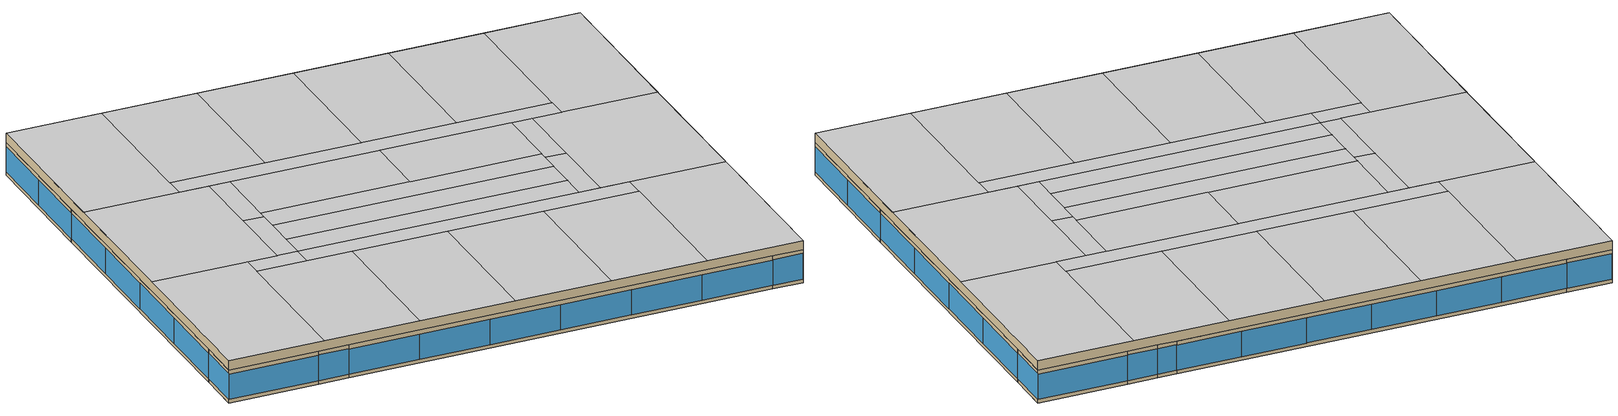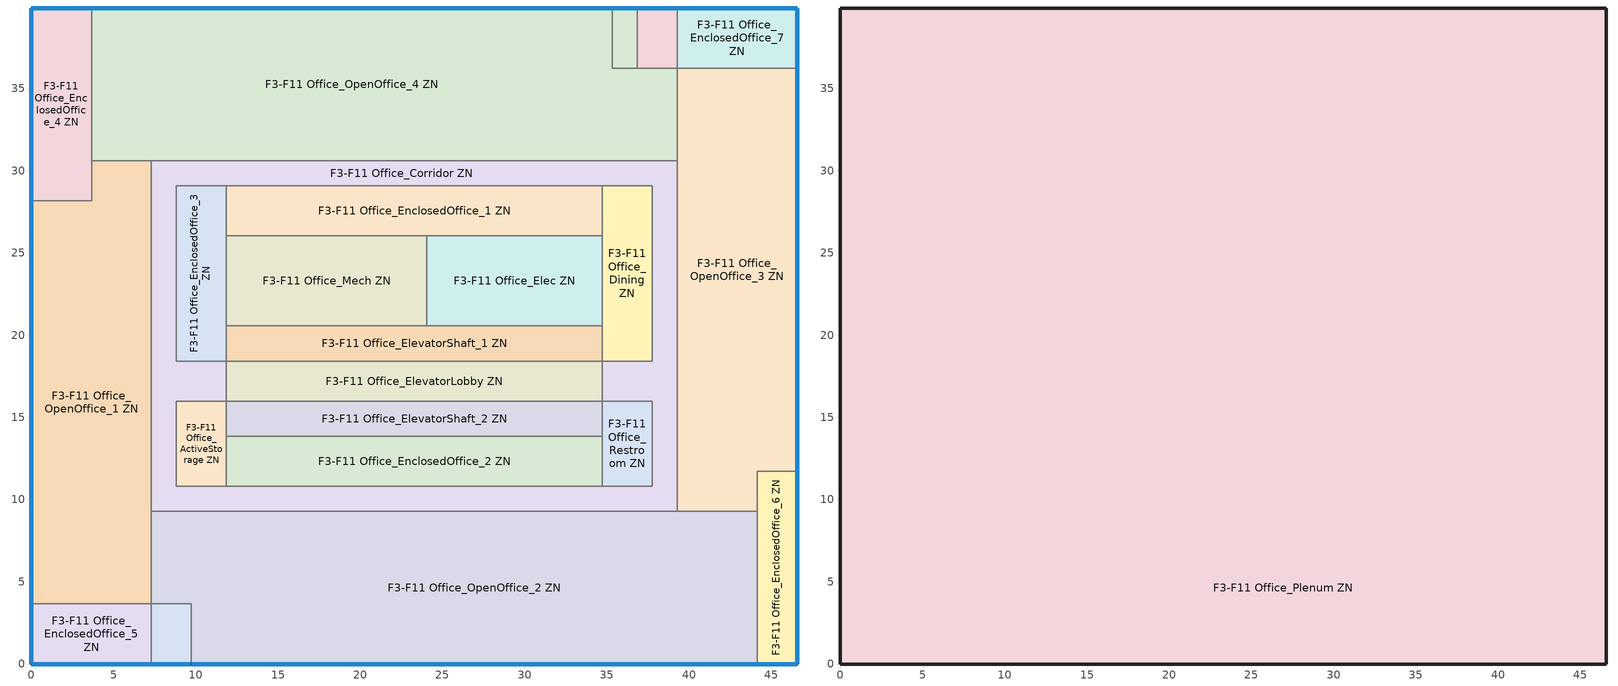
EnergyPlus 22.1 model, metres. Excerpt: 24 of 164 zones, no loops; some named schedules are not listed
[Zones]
F3-F11 Office_ActiveStorage ZN
 floor adiabatic (Adiabatic floor construction): 11.86,15.99 11.86,10.81 8.81,10.81 8.81,15.99 z23.77
 wall to F3-F11 Office_EnclosedOffice_2 ZN (Typical Interior Wall): 11.86,10.81 11.86,13.85 z23.77:26.52
 wall to F3-F11 Office_ElevatorShaft_2 ZN (Typical Interior Wall): 11.86,13.85 11.86,15.99 z23.77:26.52
 wall to F3-F11 Office_Corridor ZN (Typical Interior Wall): 11.86,15.99 8.81,15.99 8.81,10.81 11.86,10.81 z23.77:26.52
F3-F11 Office_Classroom ZN
 floor adiabatic (Adiabatic floor construction): 36.85,39.9 36.85,36.24 35.33,36.24 35.33,39.9 z23.77
 wall outside (Typical Insulated Steel Framed Exterior Wall R-20.41): 36.85,39.9 35.33,39.9 z23.77:26.52
 wall to F3-F11 Office_ConfRoom_2 ZN (Typical Interior Wall): 36.85,36.24 36.85,39.9 z23.77:26.52
 wall to F3-F11 Office_OpenOffice_4 ZN (Typical Interior Wall): 35.33,39.9 35.33,36.24 36.85,36.24 z23.77:26.52
 window (U 0.34 SHGC 0.38 Simple Glazing): 36.84,39.9 35.34,39.9 z24.07:26.22
F3-F11 Office_ConfRoom_1 ZN
 floor adiabatic (Adiabatic floor construction): 9.72,3.66 9.72,0 7.28,0 7.28,3.66 z23.77
 wall outside (Typical Insulated Steel Framed Exterior Wall R-20.41): 7.28,0 9.72,0 z23.77:26.52
 wall to F3-F11 Office_OpenOffice_2 ZN (Typical Interior Wall): 9.72,0 9.72,3.66 7.28,3.66 z23.77:26.52
 wall to F3-F11 Office_EnclosedOffice_5 ZN (Typical Interior Wall): 7.28,3.66 7.28,0 z23.77:26.52
 window (U 0.34 SHGC 0.38 Simple Glazing): 7.3,0 9.71,0 z24.07:26.2
F3-F11 Office_ConfRoom_2 ZN
 floor adiabatic (Adiabatic floor construction): 39.29,39.9 39.29,36.24 36.85,36.24 36.85,39.9 z23.77
 wall outside (Typical Insulated Steel Framed Exterior Wall R-20.41): 39.29,39.9 36.85,39.9 z23.77:26.52
 wall to F3-F11 Office_EnclosedOffice_7 ZN (Typical Interior Wall): 39.29,36.24 39.29,39.9 z23.77:26.52
 wall to F3-F11 Office_OpenOffice_4 ZN (Typical Interior Wall): 36.85,36.24 39.29,36.24 z23.77:26.52
 window (U 0.34 SHGC 0.38 Simple Glazing): 39.27,39.9 36.87,39.9 z24.07:26.2
F3-F11 Office_Corridor ZN
 floor adiabatic (Adiabatic floor construction): 39.29,19.95 39.29,10.81 37.76,10.81 37.76,19.95 z23.77; 37.76,18.43 37.76,15.99 34.72,15.99 34.72,18.43 z23.77; 11.86,18.43 11.86,15.99 8.81,15.99 8.81,18.43 z23.77; 8.81,19.95 8.81,9.28 7.28,9.28 7.28,19.95 z23.77; 8.81,29.09 8.81,19.95 7.28,19.95 7.28,29.09 z23.77; 39.29,30.62 39.29,19.95 37.76,19.95 37.76,30.62 z23.77; 37.76,30.62 37.76,29.09 7.28,29.09 7.28,30.62 z23.77; 39.29,10.81 39.29,9.28 8.81,9.28 8.81,10.81 z23.77
 wall to F3-F11 Office_Restroom ZN (Typical Interior Wall): 34.72,15.99 37.76,15.99 37.76,10.81 34.72,10.81 z23.77:26.52
 wall to F3-F11 Office_EnclosedOffice_2 ZN (Typical Interior Wall): 34.72,10.81 11.86,10.81 z23.77:26.52
 wall to F3-F11 Office_ElevatorLobby ZN (Typical Interior Wall): 11.86,15.99 11.86,18.43 / 34.72,18.43 34.72,15.99 z23.77:26.52
 wall to F3-F11 Office_EnclosedOffice_3 ZN (Typical Interior Wall): 11.86,18.43 8.81,18.43 8.81,29.09 11.86,29.09 z23.77:26.52
 wall to F3-F11 Office_EnclosedOffice_1 ZN (Typical Interior Wall): 11.86,29.09 34.72,29.09 z23.77:26.52
 wall to F3-F11 Office_Dining ZN (Typical Interior Wall): 34.72,29.09 37.76,29.09 37.76,18.43 34.72,18.43 z23.77:26.52
 wall to F3-F11 Office_OpenOffice_3 ZN (Typical Interior Wall): 39.29,9.28 39.29,30.62 z23.77:26.52
 wall to F3-F11 Office_OpenOffice_4 ZN (Typical Interior Wall): 39.29,30.62 7.28,30.62 z23.77:26.52
 wall to F3-F11 Office_OpenOffice_1 ZN (Typical Interior Wall): 7.28,30.62 7.28,9.28 z23.77:26.52
 wall to F3-F11 Office_OpenOffice_2 ZN (Typical Interior Wall): 7.28,9.28 39.29,9.28 z23.77:26.52
F3-F11 Office_Dining ZN
 floor adiabatic (Adiabatic floor construction): 37.76,29.09 37.76,18.43 34.72,18.43 34.72,29.09 z23.77
 wall to F3-F11 Office_EnclosedOffice_1 ZN (Typical Interior Wall): 34.72,29.09 34.72,26.05 z23.77:26.52
 wall to F3-F11 Office_Elec ZN (Typical Interior Wall): 34.72,26.05 34.72,20.56 z23.77:26.52
 wall to F3-F11 Office_ElevatorShaft_1 ZN (Typical Interior Wall): 34.72,20.56 34.72,18.43 z23.77:26.52
F3-F11 Office_Elec ZN
 floor adiabatic (Adiabatic floor construction): 34.72,26.05 34.72,20.56 24.05,20.56 24.05,26.05 z23.77
 wall to F3-F11 Office_EnclosedOffice_1 ZN (Typical Interior Wall): 34.72,26.05 24.05,26.05 z23.77:26.52
 wall to F3-F11 Office_Mech ZN (Typical Interior Wall): 24.05,26.05 24.05,20.56 z23.77:26.52
 wall to F3-F11 Office_ElevatorShaft_1 ZN (Typical Interior Wall): 24.05,20.56 34.72,20.56 z23.77:26.52
F3-F11 Office_ElevatorLobby ZN
 floor adiabatic (Adiabatic floor construction): 34.72,18.43 34.72,15.99 11.86,15.99 11.86,18.43 z23.77
 wall to F3-F11 Office_ElevatorShaft_1 ZN (Typical Interior Wall): 34.72,18.43 11.86,18.43 z23.77:26.52
 wall to F3-F11 Office_ElevatorShaft_2 ZN (Typical Interior Wall): 11.86,15.99 34.72,15.99 z23.77:26.52
F3-F11 Office_ElevatorShaft_1 ZN
 floor adiabatic (Adiabatic floor construction): 34.72,20.56 34.72,18.43 11.86,18.43 11.86,20.56 z23.77
 wall to F3-F11 Office_Mech ZN (Typical Interior Wall): 24.05,20.56 11.86,20.56 z23.77:26.52
 wall to F3-F11 Office_EnclosedOffice_3 ZN (Typical Interior Wall): 11.86,20.56 11.86,18.43 z23.77:26.52
F3-F11 Office_ElevatorShaft_2 ZN
 floor adiabatic (Adiabatic floor construction): 34.72,15.99 34.72,13.85 11.86,13.85 11.86,15.99 z23.77
 wall to F3-F11 Office_Restroom ZN (Typical Interior Wall): 34.72,13.85 34.72,15.99 z23.77:26.52
 wall to F3-F11 Office_EnclosedOffice_2 ZN (Typical Interior Wall): 11.86,13.85 34.72,13.85 z23.77:26.52
F3-F11 Office_EnclosedOffice_1 ZN
 floor adiabatic (Adiabatic floor construction): 34.72,29.09 34.72,26.05 11.86,26.05 11.86,29.09 z23.77
 wall to F3-F11 Office_EnclosedOffice_3 ZN (Typical Interior Wall): 11.86,29.09 11.86,26.05 z23.77:26.52
 wall to F3-F11 Office_Mech ZN (Typical Interior Wall): 11.86,26.05 24.05,26.05 z23.77:26.52
F3-F11 Office_EnclosedOffice_2 ZN
 floor adiabatic (Adiabatic floor construction): 34.72,13.85 34.72,10.81 11.86,10.81 11.86,13.85 z23.77
 wall to F3-F11 Office_Restroom ZN (Typical Interior Wall): 34.72,10.81 34.72,13.85 z23.77:26.52
F3-F11 Office_EnclosedOffice_3 ZN
 floor adiabatic (Adiabatic floor construction): 11.86,29.09 11.86,18.43 8.81,18.43 8.81,29.09 z23.77
 wall to F3-F11 Office_Mech ZN (Typical Interior Wall): 11.86,20.56 11.86,26.05 z23.77:26.52
F3-F11 Office_EnclosedOffice_4 ZN
 floor adiabatic (Adiabatic floor construction): 3.66,39.9 3.66,28.18 0,28.18 0,39.9 z23.77
 wall outside (Typical Insulated Steel Framed Exterior Wall R-20.41): 3.66,39.9 0,39.9 0,28.18 z23.77:26.52
 wall to F3-F11 Office_OpenOffice_4 ZN (Typical Interior Wall): 3.66,30.62 3.66,39.9 z23.77:26.52
 wall to F3-F11 Office_OpenOffice_1 ZN (Typical Interior Wall): 0,28.18 3.66,28.18 3.66,30.62 z23.77:26.52
 window (U 0.34 SHGC 0.38 Simple Glazing): 3.64,39.9 0.01,39.9 z24.07:26.19
 window (Office_EnclosedOffice_4_Wall_4_0_0_0_0_1_Win 1 Wind Cons U-0.34 SHGC 0.33): 0,34.04 0,28.2 z24.08:26.18
 window (Office_EnclosedOffice_4_Wall_4_0_0_1_0_0_Win 1 Wind Cons U-0.34 SHGC 0.33): 0,39.88 0,34.04 z24.08:26.18
F3-F11 Office_EnclosedOffice_5 ZN
 floor adiabatic (Adiabatic floor construction): 7.28,3.66 7.28,0 0,0 0,3.66 z23.77
 wall outside (Typical Insulated Steel Framed Exterior Wall R-20.41): 0,3.66 0,0 7.28,0 z23.77:26.52
 wall to F3-F11 Office_OpenOffice_1 ZN (Typical Interior Wall): 7.28,3.66 0,3.66 z23.77:26.52
 window (Office_EnclosedOffice_5_Wall_4_0_0_0_0_0_Win 1 Wind Cons U-0.34 SHGC 0.33): 0,3.64 0,0.01 z24.07:26.19
 window (U 0.34 SHGC 0.38 Simple Glazing): 0.01,0 7.27,0 z24.07:26.19
F3-F11 Office_EnclosedOffice_6 ZN
 floor adiabatic (Adiabatic floor construction): 46.57,11.72 46.57,0 44.13,0 44.13,11.72 z23.77
 wall outside (Typical Insulated Steel Framed Exterior Wall R-20.41): 44.13,0 46.57,0 46.57,11.72 z23.77:26.52
 wall to F3-F11 Office_OpenOffice_3 ZN (Typical Interior Wall): 46.57,11.72 44.13,11.72 44.13,9.28 z23.77:26.52
 wall to F3-F11 Office_OpenOffice_2 ZN (Typical Interior Wall): 44.13,9.28 44.13,0 z23.77:26.52
 window (Office_EnclosedOffice_6_Wall_2_0_0_0_0_1_Win 1 Wind Cons U-0.34 SHGC 0.33): 46.57,5.86 46.57,11.7 z24.08:26.18
 window (Office_EnclosedOffice_6_Wall_2_0_0_1_0_0_Win 1 Wind Cons U-0.34 SHGC 0.33): 46.57,0.02 46.57,5.86 z24.08:26.18
 window (U 0.34 SHGC 0.38 Simple Glazing): 44.15,0 46.56,0 z24.07:26.2
F3-F11 Office_EnclosedOffice_7 ZN
 floor adiabatic (Adiabatic floor construction): 46.57,39.9 46.57,36.24 39.29,36.24 39.29,39.9 z23.77
 wall outside (Typical Insulated Steel Framed Exterior Wall R-20.41): 46.57,36.24 46.57,39.9 39.29,39.9 z23.77:26.52
 wall to F3-F11 Office_OpenOffice_3 ZN (Typical Interior Wall): 39.29,36.24 46.57,36.24 z23.77:26.52
 window (Office_EnclosedOffice_7_Wall_2_0_0_0_0_0_Win 1 Wind Cons U-0.34 SHGC 0.33): 46.57,36.26 46.57,39.88 z24.07:26.19
 window (U 0.34 SHGC 0.38 Simple Glazing): 46.56,39.9 39.3,39.9 z24.07:26.19
F3-F11 Office_Mech ZN
 floor adiabatic (Adiabatic floor construction): 24.05,26.05 24.05,20.56 11.86,20.56 11.86,26.05 z23.77
F3-F11 Office_OpenOffice_1 ZN
 floor adiabatic (Adiabatic floor construction): 7.28,30.62 7.28,28.18 3.66,28.18 3.66,30.62 z23.77; 7.28,28.18 7.28,3.66 0,3.66 0,28.18 z23.77
 wall outside (Typical Insulated Steel Framed Exterior Wall R-20.41): 0,28.18 0,3.66 z23.77:26.52
 wall to F3-F11 Office_OpenOffice_4 ZN (Typical Interior Wall): 7.28,30.62 3.66,30.62 z23.77:26.52
 wall to F3-F11 Office_OpenOffice_2 ZN (Typical Interior Wall): 7.28,3.66 7.28,9.28 z23.77:26.52
 window (Office_OpenOffice_1_Wall_6_0_0_0_0_3_Win 1 Wind Cons U-0.34 SHGC 0.33): 0,9.79 0,3.67 z24.08:26.18
 window (Office_OpenOffice_1_Wall_6_0_0_1_0_2_Win 1 Wind Cons U-0.34 SHGC 0.33): 0,15.92 0,9.8 z24.08:26.18
 window (Office_OpenOffice_1_Wall_6_0_0_2_0_1_Win 1 Wind Cons U-0.34 SHGC 0.33): 0,22.04 0,15.92 z24.08:26.18
 window (Office_OpenOffice_1_Wall_6_0_0_3_0_0_Win 1 Wind Cons U-0.34 SHGC 0.33): 0,28.16 0,22.04 z24.08:26.18
F3-F11 Office_OpenOffice_2 ZN
 floor adiabatic (Adiabatic floor construction): 9.72,9.28 9.72,3.66 7.28,3.66 7.28,9.28 z23.77; 44.13,9.28 44.13,0 9.72,0 9.72,9.28 z23.77
 wall outside (Typical Insulated Steel Framed Exterior Wall R-20.41): 9.72,0 44.13,0 z23.77:26.52
 wall to F3-F11 Office_OpenOffice_3 ZN (Typical Interior Wall): 44.13,9.28 39.29,9.28 z23.77:26.52
 window (U 0.34 SHGC 0.38 Simple Glazing): 9.74,0 15.47,0 / 15.47,0 21.2,0 / 21.2,0 26.93,0 / 26.93,0 32.66,0 / 32.66,0 38.39,0 / 38.39,0 44.12,0 z24.08:26.18
F3-F11 Office_OpenOffice_3 ZN
 floor adiabatic (Adiabatic floor construction): 44.13,11.72 44.13,9.28 39.29,9.28 39.29,11.72 z23.77; 46.57,36.24 46.57,11.72 39.29,11.72 39.29,36.24 z23.77
 wall outside (Typical Insulated Steel Framed Exterior Wall R-20.41): 46.57,11.72 46.57,36.24 z23.77:26.52
 wall to F3-F11 Office_OpenOffice_4 ZN (Typical Interior Wall): 39.29,36.24 39.29,30.62 z23.77:26.52
 window (Office_OpenOffice_3_Wall_2_0_0_0_0_3_Win 1 Wind Cons U-0.34 SHGC 0.33): 46.57,30.1 46.57,36.22 z24.08:26.18
 window (Office_OpenOffice_3_Wall_2_0_0_1_0_2_Win 1 Wind Cons U-0.34 SHGC 0.33): 46.57,23.98 46.57,30.1 z24.08:26.18
 window (Office_OpenOffice_3_Wall_2_0_0_2_0_1_Win 1 Wind Cons U-0.34 SHGC 0.33): 46.57,17.86 46.57,23.98 z24.08:26.18
 window (Office_OpenOffice_3_Wall_2_0_0_3_0_0_Win 1 Wind Cons U-0.34 SHGC 0.33): 46.57,11.74 46.57,17.86 z24.08:26.18
F3-F11 Office_OpenOffice_4 ZN
 floor adiabatic (Adiabatic floor construction): 35.33,39.9 35.33,30.62 3.66,30.62 3.66,39.9 z23.77; 39.29,36.24 39.29,30.62 35.33,30.62 35.33,36.24 z23.77
 wall outside (Typical Insulated Steel Framed Exterior Wall R-20.41): 35.33,39.9 3.66,39.9 z23.77:26.52
 window (U 0.34 SHGC 0.38 Simple Glazing): 8.94,39.9 3.67,39.9 / 24.76,39.9 19.49,39.9 / 19.49,39.9 14.22,39.9 / 14.22,39.9 8.95,39.9 / 35.31,39.9 30.04,39.9 / 30.04,39.9 24.77,39.9 z24.08:26.18
F3-F11 Office_Restroom ZN
 floor adiabatic (Adiabatic floor construction): 37.76,15.99 37.76,10.81 34.72,10.81 34.72,15.99 z23.77
F3-F11 Office_Plenum ZN
 floor to F3-F11 Office_Elec ZN (Typical Interior Floor): 34.72,26.05 34.72,20.56 24.05,20.56 24.05,26.05 z26.52
 floor to F3-F11 Office_ElevatorShaft_1 ZN (Typical Interior Floor): 34.72,20.56 34.72,18.43 11.86,18.43 11.86,20.56 z26.52
 floor to F3-F11 Office_OpenOffice_2 ZN (Typical Interior Floor): 44.13,9.28 44.13,0 9.72,0 9.72,9.28 z26.52; 9.72,9.28 9.72,3.66 7.28,3.66 7.28,9.28 z26.52
 floor to F3-F11 Office_EnclosedOffice_4 ZN (Typical Interior Floor): 3.66,39.9 3.66,28.18 0,28.18 0,39.9 z26.52
 floor to F3-F11 Office_OpenOffice_1 ZN (Typical Interior Floor): 7.28,30.62 7.28,28.18 3.66,28.18 3.66,30.62 z26.52; 7.28,28.18 7.28,3.66 0,3.66 0,28.18 z26.52
 floor to F3-F11 Office_Corridor ZN (Typical Interior Floor): 8.81,19.95 8.81,9.28 7.28,9.28 7.28,19.95 z26.52; 39.29,19.95 39.29,10.81 37.76,10.81 37.76,19.95 z26.52; 37.76,18.43 37.76,15.99 34.72,15.99 34.72,18.43 z26.52; 8.81,29.09 8.81,19.95 7.28,19.95 7.28,29.09 z26.52; 39.29,30.62 39.29,19.95 37.76,19.95 37.76,30.62 z26.52; 39.29,10.81 39.29,9.28 8.81,9.28 8.81,10.81 z26.52; 11.86,18.43 11.86,15.99 8.81,15.99 8.81,18.43 z26.52; 37.76,30.62 37.76,29.09 7.28,29.09 7.28,30.62 z26.52
 floor to F3-F11 Office_OpenOffice_3 ZN (Typical Interior Floor): 46.57,36.24 46.57,11.72 39.29,11.72 39.29,36.24 z26.52; 44.13,11.72 44.13,9.28 39.29,9.28 39.29,11.72 z26.52
 floor to F3-F11 Office_OpenOffice_4 ZN (Typical Interior Floor): 35.33,39.9 35.33,30.62 3.66,30.62 3.66,39.9 z26.52; 39.29,36.24 39.29,30.62 35.33,30.62 35.33,36.24 z26.52
 floor to F3-F11 Office_EnclosedOffice_7 ZN (Typical Interior Floor): 46.57,39.9 46.57,36.24 39.29,36.24 39.29,39.9 z26.52
 floor to F3-F11 Office_EnclosedOffice_1 ZN (Typical Interior Floor): 34.72,29.09 34.72,26.05 11.86,26.05 11.86,29.09 z26.52
 floor to F3-F11 Office_Restroom ZN (Typical Interior Floor): 37.76,15.99 37.76,10.81 34.72,10.81 34.72,15.99 z26.52
 floor to F3-F11 Office_EnclosedOffice_3 ZN (Typical Interior Floor): 11.86,29.09 11.86,18.43 8.81,18.43 8.81,29.09 z26.52
 floor to F3-F11 Office_EnclosedOffice_5 ZN (Typical Interior Floor): 7.28,3.66 7.28,0 0,0 0,3.66 z26.52
 floor to F3-F11 Office_Classroom ZN (Typical Interior Floor): 36.85,39.9 36.85,36.24 35.33,36.24 35.33,39.9 z26.52
 floor to F3-F11 Office_ActiveStorage ZN (Typical Interior Floor): 11.86,15.99 11.86,10.81 8.81,10.81 8.81,15.99 z26.52
 floor to F3-F11 Office_ElevatorShaft_2 ZN (Typical Interior Floor): 34.72,15.99 34.72,13.85 11.86,13.85 11.86,15.99 z26.52
 floor to F3-F11 Office_EnclosedOffice_6 ZN (Typical Interior Floor): 46.57,11.72 46.57,0 44.13,0 44.13,11.72 z26.52
 floor to F3-F11 Office_Dining ZN (Typical Interior Floor): 37.76,29.09 37.76,18.43 34.72,18.43 34.72,29.09 z26.52
 floor to F3-F11 Office_ConfRoom_1 ZN (Typical Interior Floor): 9.72,3.66 9.72,0 7.28,0 7.28,3.66 z26.52
 floor to F3-F11 Office_ConfRoom_2 ZN (Typical Interior Floor): 39.29,39.9 39.29,36.24 36.85,36.24 36.85,39.9 z26.52
 floor to F3-F11 Office_Mech ZN (Typical Interior Floor): 24.05,26.05 24.05,20.56 11.86,20.56 11.86,26.05 z26.52
 floor to F3-F11 Office_ElevatorLobby ZN (Typical Interior Floor): 34.72,18.43 34.72,15.99 11.86,15.99 11.86,18.43 z26.52
 floor to F3-F11 Office_EnclosedOffice_2 ZN (Typical Interior Floor): 34.72,13.85 34.72,10.81 11.86,10.81 11.86,13.85 z26.52
 wall outside (Typical Insulated Steel Framed Exterior Wall R-20.41): 46.57,0 46.57,39.9 0,39.9 0,0 46.57,0 z26.52:27.28
 ceiling adiabatic (Adiabatic floor construction): 34.72,20.56 34.72,26.05 24.05,26.05 24.05,20.56 z27.28; 23.29,27.72 23.29,39.9 15.52,39.9 15.52,27.72 z27.28; 15.52,27.72 15.52,39.9 7.76,39.9 7.76,27.72 z27.28; 7.76,26.05 7.76,39.9 0,39.9 0,26.05 z27.28; 10.18,13.85 10.18,26.05 0,26.05 0,13.85 z27.28; 38.81,0 38.81,12.18 31.05,12.18 31.05,0 z27.28; 46.57,0 46.57,13.85 38.81,13.85 38.81,0 z27.28; 31.05,0 31.05,12.18 23.29,12.18 23.29,0 z27.28; 23.29,0 23.29,12.18 15.52,12.18 15.52,0 z27.28; 15.52,0 15.52,12.18 7.76,12.18 7.76,0 z27.28; 7.76,0 7.76,13.85 0,13.85 0,0 z27.28; 36.39,13.85 36.39,19.95 34.72,19.95 34.72,13.85 z27.28; 38.81,12.18 38.81,13.85 11.86,13.85 11.86,12.18 z27.28; 38.81,26.05 38.81,27.72 7.76,27.72 7.76,26.05 z27.28; 11.86,12.18 11.86,13.85 7.76,13.85 7.76,12.18 z27.28; 11.86,19.95 11.86,26.05 10.18,26.05 10.18,19.95 z27.28; 36.39,19.95 36.39,26.05 34.72,26.05 34.72,19.95 z27.28; 11.86,13.85 11.86,19.95 10.18,19.95 10.18,13.85 z27.28; 46.57,13.85 46.57,26.05 36.39,26.05 36.39,13.85 z27.28; 34.72,18.43 34.72,20.56 11.86,20.56 11.86,18.43 z27.28; 34.72,15.99 34.72,18.43 11.86,18.43 11.86,15.99 z27.28; 34.72,13.85 34.72,15.99 11.86,15.99 11.86,13.85 z27.28; 24.05,20.56 24.05,26.05 11.86,26.05 11.86,20.56 z27.28; 46.57,26.05 46.57,39.9 38.81,39.9 38.81,26.05 z27.28; 38.81,27.72 38.81,39.9 31.05,39.9 31.05,27.72 z27.28; 31.05,27.72 31.05,39.9 23.29,39.9 23.29,27.72 z27.28
[Building]
-TallBuilding-ASHRAE 169-2013-6A created: 2026-04-17 11:54:28 -0400: North Axis {deg}=0; Terrain=Suburbs; Loads Convergence Tolerance Value {W}=0.04; Temperature Convergence Tolerance Value {deltaC}=0.4; Solar Distribution=FullExterior; Maximum Number of Warmup Days=100; Minimum Number of Warmup Days=10
[Site:Location]
Rochester International Arpt_MN_USA: Latitude {deg}=43.9; Longitude {deg}=-92.5; Time Zone {hr}=-6; Elevation {m}=398
[Site:GroundTemperature:Deep]
5.5, 1.7, -0.6, -1.3, 0.1, 3.2, 7.1, 10.9, 13.4, 14, 12.6, 9.5
[Site:GroundTemperature:FCfactorMethod]
January Ground Temperature {C}=7.4; February Ground Temperature {C}=-0; March Ground Temperature {C}=-7.6; April Ground Temperature {C}=-12.6; May Ground Temperature {C}=-7.7; June Ground Temperature {C}=0.3; July Ground Temperature {C}=7; August Ground Temperature {C}=14.2; September Ground Temperature {C}=19.2; October Ground Temperature {C}=20.9; November Ground Temperature {C}=20; December Ground Temperature {C}=15.4
[Site:GroundTemperature:Shallow]
-2.2, -7.4, -8.8, -7.6, -0.6, 7.3, 14.6, 20, 21.5, 19, 13, 5.4
[Site:WaterMainsTemperature]
Calculation Method=Correlation; Annual Average Outdoor Air Temperature {C}=6.375; Maximum Difference In Monthly Average Outdoor Air Temperatures {deltaC}=33.5
[SizingPeriod:DesignDay] Day of Month=21; Dry-Bulb Temperature Range Modifier Type=DefaultMultipliers; Humidity Condition Type=Wetbulb; Barometric Pressure {Pa}=96634; Rain Indicator=No; Snow Indicator=No; Daylight Saving Time Indicator=No; Begin Environment Reset Mode=FullResetAtBeginEnvironment
Name | Month | Day Type | Maximum Dry-Bulb Temperature {C} | Daily Dry-Bulb Temperature Range {deltaC} | Wetbulb or DewPoint at Maximum Dry-Bulb {C} | Wind Speed {m/s} | Wind Direction {deg} | Solar Model Indicator | ASHRAE Clear Sky Optical Depth for Beam Irradiance (taub) | ASHRAE Clear Sky Optical Depth for Diffuse Irradiance (taud) | Sky Clearness
Rochester International Arpt Ann Clg .4% Condns DB=>MWB | 7 | SummerDesignDay | 31.2 | 10.6 | 23.1 | 6.7 | 200 | ASHRAETau | 0.404 | 2.226
Rochester International Arpt Ann Clg .4% Condns WB=>MDB | 7 | SummerDesignDay | 29.2 | 10.6 | 24.9 | 6.7 | 200 | ASHRAETau | 0.404 | 2.226
Rochester International Arpt Ann Htg 99.6% Condns DB | 1 | WinterDesignDay | -26.2 | 0 | -26.2 | 5.7 | 310 | ASHRAEClearSky |  |  | 0
[Material] Thermal Absorptance=0.9; Solar Absorptance=0.7
Name | Roughness | Thickness {m} | Conductivity {W/m-K} | Density {kg/m3} | Specific Heat {J/kg-K} | Visible Absorptance
100mm Normalweight concrete floor | MediumSmooth | 0.1016 | 2.31 | 2322 | 832 | 0.7
25mm Stucco | Smooth | 0.0254 | 0.72 | 1856 | 840 | 0.7
5/8 in. Gypsum Board | MediumSmooth | 0.0159 | 0.16 | 800 | 1090 | 0.7
G01 13mm gypsum board | Smooth | 0.0127 | 0.16 | 800 | 1090 | 0.5
Std Wood 6inch | MediumSmooth | 0.15 | 0.12 | 540 | 1210 | 0.7
[Material:NoMass] Thermal Absorptance=0.9; Solar Absorptance=0.7
Name | Roughness | Thermal Resistance {m2-K/W} | Visible Absorptance
CP02 CARPET PAD | VeryRough | 0.21648 | 0.8
Nonres_Floor_Insulation | MediumSmooth | 2.88292 | 0.7
Typical Insulation R-18.23 | Smooth | 3.21036 | 0.7
[WindowMaterial:SimpleGlazingSystem] U-Factor {W/m2-K}=1.93061; Visible Transmittance=0.81
Name | Solar Heat Gain Coefficient
Office_EnclosedOffice_4_Wall_4_0_0_0_0_1_Win 1 Wind SG Mat U-0.34 SHGC 0.33; Office_EnclosedOffice_4_Wall_4_0_0_1_0_0_Win 1 Wind SG Mat U-0.34 SHGC 0.33; Office_EnclosedOffice_5_Wall_4_0_0_0_0_0_Win 1 Wind SG Mat U-0.34 SHGC 0.33; Office_EnclosedOffice_6_Wall_2_0_0_0_0_1_Win 1 Wind SG Mat U-0.34 SHGC 0.33; Office_EnclosedOffice_6_Wall_2_0_0_1_0_0_Win 1 Wind SG Mat U-0.34 SHGC 0.33; Office_EnclosedOffice_7_Wall_2_0_0_0_0_0_Win 1 Wind SG Mat U-0.34 SHGC 0.33; Office_OpenOffice_1_Wall_6_0_0_0_0_3_Win 1 Wind SG Mat U-0.34 SHGC 0.33; Office_OpenOffice_1_Wall_6_0_0_1_0_2_Win 1 Wind SG Mat U-0.34 SHGC 0.33; Office_OpenOffice_1_Wall_6_0_0_2_0_1_Win 1 Wind SG Mat U-0.34 SHGC 0.33; Office_OpenOffice_1_Wall_6_0_0_3_0_0_Win 1 Wind SG Mat U-0.34 SHGC 0.33; Office_OpenOffice_3_Wall_2_0_0_0_0_3_Win 1 Wind SG Mat U-0.34 SHGC 0.33; Office_OpenOffice_3_Wall_2_0_0_1_0_2_Win 1 Wind SG Mat U-0.34 SHGC 0.33; Office_OpenOffice_3_Wall_2_0_0_2_0_1_Win 1 Wind SG Mat U-0.34 SHGC 0.33; Office_OpenOffice_3_Wall_2_0_0_3_0_0_Win 1 Wind SG Mat U-0.34 SHGC 0.33 | 0.33
U 0.34 SHGC 0.38 Simple Glazing | 0.38
[Construction]
Adiabatic floor construction: CP02 CARPET PAD, 100mm Normalweight concrete floor, Nonres_Floor_Insulation
InteriorFurnishings: Std Wood 6inch
Office_EnclosedOffice_4_Wall_4_0_0_0_0_1_Win 1 Wind Cons U-0.34 SHGC 0.33: Office_EnclosedOffice_4_Wall_4_0_0_0_0_1_Win 1 Wind SG Mat U-0.34 SHGC 0.33
Office_EnclosedOffice_4_Wall_4_0_0_1_0_0_Win 1 Wind Cons U-0.34 SHGC 0.33: Office_EnclosedOffice_4_Wall_4_0_0_1_0_0_Win 1 Wind SG Mat U-0.34 SHGC 0.33
Office_EnclosedOffice_5_Wall_4_0_0_0_0_0_Win 1 Wind Cons U-0.34 SHGC 0.33: Office_EnclosedOffice_5_Wall_4_0_0_0_0_0_Win 1 Wind SG Mat U-0.34 SHGC 0.33
Office_EnclosedOffice_6_Wall_2_0_0_0_0_1_Win 1 Wind Cons U-0.34 SHGC 0.33: Office_EnclosedOffice_6_Wall_2_0_0_0_0_1_Win 1 Wind SG Mat U-0.34 SHGC 0.33
Office_EnclosedOffice_6_Wall_2_0_0_1_0_0_Win 1 Wind Cons U-0.34 SHGC 0.33: Office_EnclosedOffice_6_Wall_2_0_0_1_0_0_Win 1 Wind SG Mat U-0.34 SHGC 0.33
Office_EnclosedOffice_7_Wall_2_0_0_0_0_0_Win 1 Wind Cons U-0.34 SHGC 0.33: Office_EnclosedOffice_7_Wall_2_0_0_0_0_0_Win 1 Wind SG Mat U-0.34 SHGC 0.33
Office_OpenOffice_1_Wall_6_0_0_0_0_3_Win 1 Wind Cons U-0.34 SHGC 0.33: Office_OpenOffice_1_Wall_6_0_0_0_0_3_Win 1 Wind SG Mat U-0.34 SHGC 0.33
Office_OpenOffice_1_Wall_6_0_0_1_0_2_Win 1 Wind Cons U-0.34 SHGC 0.33: Office_OpenOffice_1_Wall_6_0_0_1_0_2_Win 1 Wind SG Mat U-0.34 SHGC 0.33
Office_OpenOffice_1_Wall_6_0_0_2_0_1_Win 1 Wind Cons U-0.34 SHGC 0.33: Office_OpenOffice_1_Wall_6_0_0_2_0_1_Win 1 Wind SG Mat U-0.34 SHGC 0.33
Office_OpenOffice_1_Wall_6_0_0_3_0_0_Win 1 Wind Cons U-0.34 SHGC 0.33: Office_OpenOffice_1_Wall_6_0_0_3_0_0_Win 1 Wind SG Mat U-0.34 SHGC 0.33
Office_OpenOffice_3_Wall_2_0_0_0_0_3_Win 1 Wind Cons U-0.34 SHGC 0.33: Office_OpenOffice_3_Wall_2_0_0_0_0_3_Win 1 Wind SG Mat U-0.34 SHGC 0.33
Office_OpenOffice_3_Wall_2_0_0_1_0_2_Win 1 Wind Cons U-0.34 SHGC 0.33: Office_OpenOffice_3_Wall_2_0_0_1_0_2_Win 1 Wind SG Mat U-0.34 SHGC 0.33
Office_OpenOffice_3_Wall_2_0_0_2_0_1_Win 1 Wind Cons U-0.34 SHGC 0.33: Office_OpenOffice_3_Wall_2_0_0_2_0_1_Win 1 Wind SG Mat U-0.34 SHGC 0.33
Office_OpenOffice_3_Wall_2_0_0_3_0_0_Win 1 Wind Cons U-0.34 SHGC 0.33: Office_OpenOffice_3_Wall_2_0_0_3_0_0_Win 1 Wind SG Mat U-0.34 SHGC 0.33
Typical Insulated Steel Framed Exterior Wall R-20.41: 25mm Stucco, 5/8 in. Gypsum Board, Typical Insulation R-18.23, 5/8 in. Gypsum Board
Typical Interior Floor: 100mm Normalweight concrete floor, CP02 CARPET PAD
Typical Interior Wall: G01 13mm gypsum board, G01 13mm gypsum board
U 0.34 SHGC 0.38 Simple Glazing: U 0.34 SHGC 0.38 Simple Glazing
[Zone] Multiplier=9
Name | Part of Total Floor Area
F3-F11 Office_ActiveStorage ZN; F3-F11 Office_Classroom ZN; F3-F11 Office_ConfRoom_1 ZN; F3-F11 Office_ConfRoom_2 ZN; F3-F11 Office_Corridor ZN; F3-F11 Office_Dining ZN; F3-F11 Office_Elec ZN; F3-F11 Office_ElevatorLobby ZN; F3-F11 Office_ElevatorShaft_1 ZN; F3-F11 Office_ElevatorShaft_2 ZN; F3-F11 Office_EnclosedOffice_1 ZN; F3-F11 Office_EnclosedOffice_2 ZN; F3-F11 Office_EnclosedOffice_3 ZN; F3-F11 Office_EnclosedOffice_4 ZN; F3-F11 Office_EnclosedOffice_5 ZN; F3-F11 Office_EnclosedOffice_6 ZN; F3-F11 Office_EnclosedOffice_7 ZN; F3-F11 Office_Mech ZN; F3-F11 Office_OpenOffice_1 ZN; F3-F11 Office_OpenOffice_2 ZN; F3-F11 Office_OpenOffice_3 ZN; F3-F11 Office_OpenOffice_4 ZN; F3-F11 Office_Restroom ZN | Yes
F3-F11 Office_Plenum ZN | No
[Space]
Name | Zone | Space Type
F3-F11 Office_ActiveStorage | F3-F11 Office_ActiveStorage ZN | Storage
F3-F11 Office_Classroom | F3-F11 Office_Classroom ZN | Classroom
F3-F11 Office_ConfRoom_1 | F3-F11 Office_ConfRoom_1 ZN | Conference
F3-F11 Office_ConfRoom_2 | F3-F11 Office_ConfRoom_2 ZN | Conference
F3-F11 Office_Corridor | F3-F11 Office_Corridor ZN | Corridor
F3-F11 Office_Dining | F3-F11 Office_Dining ZN | Dining
F3-F11 Office_Elec | F3-F11 Office_Elec ZN | Elec/MechRoom
F3-F11 Office_ElevatorLobby | F3-F11 Office_ElevatorLobby ZN | Elevator Lobby
F3-F11 Office_ElevatorShaft_1 | F3-F11 Office_ElevatorShaft_1 ZN | Elevator Shaft
F3-F11 Office_ElevatorShaft_2 | F3-F11 Office_ElevatorShaft_2 ZN | Elevator Shaft
F3-F11 Office_EnclosedOffice_1 | F3-F11 Office_EnclosedOffice_1 ZN | ClosedOffice
F3-F11 Office_EnclosedOffice_2 | F3-F11 Office_EnclosedOffice_2 ZN | ClosedOffice
F3-F11 Office_EnclosedOffice_3 | F3-F11 Office_EnclosedOffice_3 ZN | ClosedOffice
F3-F11 Office_EnclosedOffice_4 | F3-F11 Office_EnclosedOffice_4 ZN | ClosedOffice
F3-F11 Office_EnclosedOffice_5 | F3-F11 Office_EnclosedOffice_5 ZN | ClosedOffice
F3-F11 Office_EnclosedOffice_6 | F3-F11 Office_EnclosedOffice_6 ZN | ClosedOffice
F3-F11 Office_EnclosedOffice_7 | F3-F11 Office_EnclosedOffice_7 ZN | ClosedOffice
F3-F11 Office_Mech | F3-F11 Office_Mech ZN | Elec/MechRoom
F3-F11 Office_OpenOffice_1 | F3-F11 Office_OpenOffice_1 ZN | OpenOffice
F3-F11 Office_OpenOffice_2 | F3-F11 Office_OpenOffice_2 ZN | OpenOffice
F3-F11 Office_OpenOffice_3 | F3-F11 Office_OpenOffice_3 ZN | OpenOffice
F3-F11 Office_OpenOffice_4 | F3-F11 Office_OpenOffice_4 ZN | OpenOffice
F3-F11 Office_Plenum | F3-F11 Office_Plenum ZN | Plenum Space Type
F3-F11 Office_Restroom | F3-F11 Office_Restroom ZN | Restroom
[SpaceList]
Corridor: Basement_Corridor, F3-F11 Office_Corridor, F12-F20 Office_Corridor
Elec/MechRoom: F30 Hotel_bot_Mech, F1 Retail_F1_Elec, F38 Hotel_top_Mech, Basement_Mech, F3-F11 Office_Mech, F1 Retail_F1_Mech, F2 Retail_F2_Mech, F21 Resi_bot_Mech, Basement_Elec, F38 Hotel_top_Elec, F30 Hotel_bot_Elec, F2 Retail_F2_Elec, F12-F20 Office_Mech, F12-F20 Office_Elec, F22-F29 Resi_mid_Mech, F22-F29 Resi_mid_Elec, F21 Resi_bot_Elec, F31-F37 Hotel_mid_Elec, F31-F37 Hotel_mid_Mech, F3-F11 Office_Elec
Elevator Lobby: F30 Hotel_bot_ElevatorLobby, F3-F11 Office_ElevatorLobby, F2 Retail_F2_ElevatorLobby, F12-F20 Office_ElevatorLobby, F38 Hotel_top_ElevatorLobby, F1 Retail_F1_ElevatorLobby, Basement_ElevatorLobby, F22-F29 Resi_mid_ElevatorLobby, F21 Resi_bot_ElevatorLobby, F31-F37 Hotel_mid_ElevatorLobby
Elevator Shaft: F38 Hotel_top_ElevatorShaft_2, Basement_ElevatorShaft_1, F38 Hotel_top_ElevatorShaft_1, Basement_ElevatorShaft_2, F30 Hotel_bot_ElevatorShaft_1, F1 Retail_F1_ElevatorShaft_2, F2 Retail_F2_ElevatorShaft_2, F21 Resi_bot_ElevatorShaft_2, F12-F20 Office_ElevatorShaft_1, F1 Retail_F1_ElevatorShaft_1, F21 Resi_bot_ElevatorShaft_1, F31-F37 Hotel_mid_ElevatorShaft_1, F31-F37 Hotel_mid_ElevatorShaft_2, F3-F11 Office_ElevatorShaft_1, F22-F29 Resi_mid_ElevatorShaft_2, F30 Hotel_bot_ElevatorShaft_2, F12-F20 Office_ElevatorShaft_2, F2 Retail_F2_ElevatorShaft_1, F22-F29 Resi_mid_ElevatorShaft_1, F3-F11 Office_ElevatorShaft_2
OpenOffice: F12-F20 Office_OpenOffice_1, F3-F11 Office_OpenOffice_3, F3-F11 Office_OpenOffice_4, F12-F20 Office_OpenOffice_3, F12-F20 Office_OpenOffice_4, Basement_OpenOffice, F3-F11 Office_OpenOffice_1, F3-F11 Office_OpenOffice_2, F12-F20 Office_OpenOffice_2
Plenum Space Type: F3-F11 Office_Plenum, F38 Hotel_top_Plenum, F12-F20 Office_Plenum, F1 Retail_F1_Plenum, F2 Retail_F2_Plenum
Storage: F3-F11 Office_ActiveStorage, F12-F20 Office_ActiveStorage
Classroom: F3-F11 Office_Classroom, F12-F20 Office_Classroom
Conference: F3-F11 Office_ConfRoom_2, F3-F11 Office_ConfRoom_1, F12-F20 Office_ConfRoom_2, F12-F20 Office_ConfRoom_1
Dining: F3-F11 Office_Dining, F12-F20 Office_Dining
ClosedOffice: F12-F20 Office_EnclosedOffice_6, F3-F11 Office_EnclosedOffice_3, F3-F11 Office_EnclosedOffice_7, F3-F11 Office_EnclosedOffice_4, F3-F11 Office_EnclosedOffice_1, F3-F11 Office_EnclosedOffice_2, F3-F11 Office_EnclosedOffice_6, F12-F20 Office_EnclosedOffice_1, F12-F20 Office_EnclosedOffice_5, F12-F20 Office_EnclosedOffice_4, F12-F20 Office_EnclosedOffice_3, F12-F20 Office_EnclosedOffice_2, F3-F11 Office_EnclosedOffice_5, F12-F20 Office_EnclosedOffice_7
Restroom: F3-F11 Office_Restroom, F12-F20 Office_Restroom
[Lights] Design Level Calculation Method=Watts/Area; Return Air Fraction=0.4; Fraction Radiant=0.4; Fraction Visible=0.2; Fraction Replaceable=1
Name | Zone or ZoneList or Space or SpaceList | Schedule | Watts per Floor Area {W/m2}
Corridor Lights | Corridor | OfficeLarge BLDG_LIGHT_SCH_2013 | 4.4132
Elec/MechRoom Lights | Elec/MechRoom | OfficeLarge BLDG_LIGHT_SCH_2013 | 4.62848
Elevator Lobby Lights | Elevator Lobby | OfficeLarge BLDG_LIGHT_SCH | 6.99654
OpenOffice Lights | OpenOffice | OfficeLarge BLDG_LIGHT_SCH_2013 | 6.56599
Storage Lights | Storage | OfficeLarge BLDG_LIGHT_SCH_2013 | 4.09029
Classroom Lights | Classroom | OfficeLarge BLDG_LIGHT_SCH_2013 | 7.64238
Conference Lights | Conference | OfficeLarge BLDG_LIGHT_SCH_2013 | 10.441
Dining Lights | Dining | OfficeLarge BLDG_LIGHT_SCH_2013 | 4.62848
ClosedOffice Lights | ClosedOffice | OfficeLarge BLDG_LIGHT_SCH_2013 | 7.96529
Restroom Lights | Restroom | OfficeLarge BLDG_LIGHT_SCH_2013 | 6.78126
[People] Number of People Schedule=OfficeLarge BLDG_OCC_SCH; Number of People Calculation Method=People/Area; Fraction Radiant=0.3; Activity Level Schedule=OfficeMedium ACTIVITY_SCH; Work Efficiency Schedule=Work Efficiency Schedule; Clothing Insulation Schedule=Clothing Schedule; Air Velocity Schedule=Air Velocity Schedule
Name | Zone or ZoneList or Space or SpaceList | People per Floor Area {person/m2}
Corridor People | Corridor | 0.0107639
Elevator Lobby People | Elevator Lobby | 0.107639
OpenOffice People | OpenOffice | 0.0565105
Classroom People | Classroom | 0.376737
Conference People | Conference | 0.538196
Dining People | Dining | 0.107639
ClosedOffice People | ClosedOffice | 0.0511286
Restroom People | Restroom | 0.107639
[ElectricEquipment] Schedule=OfficeLarge BLDG_EQUIP_SCH; Design Level Calculation Method=Watts/Area; Fraction Latent=0; Fraction Radiant=0.5; Fraction Lost=0
Name | Zone or ZoneList or Space or SpaceList | Watts per Floor Area {W/m2}
Corridor Elec Equip | Corridor | 1.72223
Elec/MechRoom Elec Equip | Elec/MechRoom | 2.90626
Elevator Lobby Elec Equip | Elevator Lobby | 0.753474
OpenOffice Elec Equip | OpenOffice | 7.64238
Classroom Elec Equip | Classroom | 9.99967
Conference Elec Equip | Conference | 3.98265
Dining Elec Equip | Dining | 10.7639
ClosedOffice Elec Equip | ClosedOffice | 6.8889
Restroom Elec Equip | Restroom | 0.753474
[InternalMass] Construction=InteriorFurnishings
Name | Zone or ZoneList | Space or SpaceList | Surface Area {m2}
F3-F11 Office_ActiveStorage Mass | F3-F11 Office_ActiveStorage ZN | F3-F11 Office_ActiveStorage | 31.587
F3-F11 Office_Classroom Mass | F3-F11 Office_Classroom ZN | F3-F11 Office_Classroom | 11.1484
F3-F11 Office_ConfRoom_1 Mass | F3-F11 Office_ConfRoom_1 ZN | F3-F11 Office_ConfRoom_1 | 17.8374
F3-F11 Office_ConfRoom_2 Mass | F3-F11 Office_ConfRoom_2 ZN | F3-F11 Office_ConfRoom_2 | 17.8374
F3-F11 Office_Corridor Mass | F3-F11 Office_Corridor ZN | F3-F11 Office_Corridor | 336.309
F3-F11 Office_Dining Mass | F3-F11 Office_Dining ZN | F3-F11 Office_Dining | 65.0321
F3-F11 Office_Elec Mass | F3-F11 Office_Elec ZN | F3-F11 Office_Elec | 117.058
F3-F11 Office_ElevatorLobby Mass | F3-F11 Office_ElevatorLobby ZN | F3-F11 Office_ElevatorLobby | 111.484
F3-F11 Office_EnclosedOffice_1 Mass | F3-F11 Office_EnclosedOffice_1 ZN | F3-F11 Office_EnclosedOffice_1 | 139.355
F3-F11 Office_EnclosedOffice_2 Mass | F3-F11 Office_EnclosedOffice_2 ZN | F3-F11 Office_EnclosedOffice_2 | 139.355
F3-F11 Office_EnclosedOffice_3 Mass | F3-F11 Office_EnclosedOffice_3 ZN | F3-F11 Office_EnclosedOffice_3 | 65.0321
F3-F11 Office_EnclosedOffice_4 Mass | F3-F11 Office_EnclosedOffice_4 ZN | F3-F11 Office_EnclosedOffice_4 | 85.7305
F3-F11 Office_EnclosedOffice_5 Mass | F3-F11 Office_EnclosedOffice_5 ZN | F3-F11 Office_EnclosedOffice_5 | 53.289
F3-F11 Office_EnclosedOffice_6 Mass | F3-F11 Office_EnclosedOffice_6 ZN | F3-F11 Office_EnclosedOffice_6 | 57.1541
F3-F11 Office_EnclosedOffice_7 Mass | F3-F11 Office_EnclosedOffice_7 ZN | F3-F11 Office_EnclosedOffice_7 | 53.289
F3-F11 Office_Mech Mass | F3-F11 Office_Mech ZN | F3-F11 Office_Mech | 133.78
F3-F11 Office_OpenOffice_1 Mass | F3-F11 Office_OpenOffice_1 ZN | F3-F11 Office_OpenOffice_1 | 374.948
F3-F11 Office_OpenOffice_2 Mass | F3-F11 Office_OpenOffice_2 ZN | F3-F11 Office_OpenOffice_2 | 666.193
F3-F11 Office_OpenOffice_3 Mass | F3-F11 Office_OpenOffice_3 ZN | F3-F11 Office_OpenOffice_3 | 380.892
F3-F11 Office_OpenOffice_4 Mass | F3-F11 Office_OpenOffice_4 ZN | F3-F11 Office_OpenOffice_4 | 632.406
F3-F11 Office_Plenum Mass | F3-F11 Office_Plenum ZN | F3-F11 Office_Plenum | 3716.4
F3-F11 Office_Restroom Mass | F3-F11 Office_Restroom ZN | F3-F11 Office_Restroom | 31.587
[ZoneInfiltration:DesignFlowRate] Design Flow Rate Calculation Method=Flow/ExteriorArea; Flow Rate per Exterior Surface Area {m3/s-m2}=0.000633785; Constant Term Coefficient=0.3357; Temperature Term Coefficient=0.0037; Velocity Term Coefficient=0; Velocity Squared Term Coefficient=0.0173
Name | Zone or ZoneList or Space or SpaceList | Schedule
F3-F11 Office_Classroom HVAC Off Infiltration | F3-F11 Office_Classroom ZN | Infiltration HVAC Off Schedule
F3-F11 Office_Classroom HVAC On Infiltration | F3-F11 Office_Classroom ZN | Infiltration HVAC On Schedule
F3-F11 Office_ConfRoom_1 HVAC Off Infiltration | F3-F11 Office_ConfRoom_1 ZN | Infiltration HVAC Off Schedule
F3-F11 Office_ConfRoom_1 HVAC On Infiltration | F3-F11 Office_ConfRoom_1 ZN | Infiltration HVAC On Schedule
F3-F11 Office_ConfRoom_2 HVAC Off Infiltration | F3-F11 Office_ConfRoom_2 ZN | Infiltration HVAC Off Schedule
F3-F11 Office_ConfRoom_2 HVAC On Infiltration | F3-F11 Office_ConfRoom_2 ZN | Infiltration HVAC On Schedule
F3-F11 Office_EnclosedOffice_4 HVAC Off Infiltration | F3-F11 Office_EnclosedOffice_4 ZN | Infiltration HVAC Off Schedule
F3-F11 Office_EnclosedOffice_4 HVAC On Infiltration | F3-F11 Office_EnclosedOffice_4 ZN | Infiltration HVAC On Schedule
F3-F11 Office_EnclosedOffice_5 HVAC Off Infiltration | F3-F11 Office_EnclosedOffice_5 ZN | Infiltration HVAC Off Schedule
F3-F11 Office_EnclosedOffice_5 HVAC On Infiltration | F3-F11 Office_EnclosedOffice_5 ZN | Infiltration HVAC On Schedule
F3-F11 Office_EnclosedOffice_6 HVAC Off Infiltration | F3-F11 Office_EnclosedOffice_6 ZN | Infiltration HVAC Off Schedule
F3-F11 Office_EnclosedOffice_6 HVAC On Infiltration | F3-F11 Office_EnclosedOffice_6 ZN | Infiltration HVAC On Schedule
F3-F11 Office_EnclosedOffice_7 HVAC Off Infiltration | F3-F11 Office_EnclosedOffice_7 ZN | Infiltration HVAC Off Schedule
F3-F11 Office_EnclosedOffice_7 HVAC On Infiltration | F3-F11 Office_EnclosedOffice_7 ZN | Infiltration HVAC On Schedule
F3-F11 Office_OpenOffice_1 HVAC Off Infiltration | F3-F11 Office_OpenOffice_1 ZN | Infiltration HVAC Off Schedule
F3-F11 Office_OpenOffice_1 HVAC On Infiltration | F3-F11 Office_OpenOffice_1 ZN | Infiltration HVAC On Schedule
F3-F11 Office_OpenOffice_2 HVAC Off Infiltration | F3-F11 Office_OpenOffice_2 ZN | Infiltration HVAC Off Schedule
F3-F11 Office_OpenOffice_2 HVAC On Infiltration | F3-F11 Office_OpenOffice_2 ZN | Infiltration HVAC On Schedule
F3-F11 Office_OpenOffice_3 HVAC Off Infiltration | F3-F11 Office_OpenOffice_3 ZN | Infiltration HVAC Off Schedule
F3-F11 Office_OpenOffice_3 HVAC On Infiltration | F3-F11 Office_OpenOffice_3 ZN | Infiltration HVAC On Schedule
F3-F11 Office_OpenOffice_4 HVAC Off Infiltration | F3-F11 Office_OpenOffice_4 ZN | Infiltration HVAC Off Schedule
F3-F11 Office_OpenOffice_4 HVAC On Infiltration | F3-F11 Office_OpenOffice_4 ZN | Infiltration HVAC On Schedule
F3-F11 Office_Plenum HVAC Off Infiltration | F3-F11 Office_Plenum ZN | Infiltration HVAC Off Schedule
F3-F11 Office_Plenum HVAC On Infiltration | F3-F11 Office_Plenum ZN | Infiltration HVAC On Schedule
[Daylighting:Controls] Lighting Control Type=Continuous; Minimum Input Power Fraction for Continuous or ContinuousOff Dimming Control=0.2; Minimum Light Output Fraction for Continuous or ContinuousOff Dimming Control=0.2; Number of Stepped Control Steps=1; Probability Lighting will be Reset When Needed in Manual Stepped Control=1; Glare Calculation Azimuth Angle of View Direction Clockwise from Zone y-Axis {deg}=-0; Maximum Allowable Discomfort Glare Index=22; Illuminance Setpoint at Reference Point 1 {lux}=375; Illuminance Setpoint at Reference Point 2 {lux}=375
Name | Zone or Space | Glare Calculation Daylighting Reference Point | Daylighting Reference Point Name 1 | Fraction of Lights Controlled by Reference Point 1 | Daylighting Reference Point Name 2 | Fraction of Lights Controlled by Reference Point 2
F3-F11 Office_OpenOffice_1 ZN DaylightingControls | F3-F11 Office_OpenOffice_1 ZN | F3-F11 Office_OpenOffice_1 Daylt Sensor 1 | F3-F11 Office_OpenOffice_1 Daylt Sensor 1 | 0.314 | F3-F11 Office_OpenOffice_1 Daylt Sensor 2 | 0.322
F3-F11 Office_OpenOffice_2 ZN DaylightingControls | F3-F11 Office_OpenOffice_2 ZN | F3-F11 Office_OpenOffice_2 Daylt Sensor 1 | F3-F11 Office_OpenOffice_2 Daylt Sensor 1 | 0.248 | F3-F11 Office_OpenOffice_2 Daylt Sensor 2 | 0.252
F3-F11 Office_OpenOffice_3 ZN DaylightingControls | F3-F11 Office_OpenOffice_3 ZN | F3-F11 Office_OpenOffice_3 Daylt Sensor 1 | F3-F11 Office_OpenOffice_3 Daylt Sensor 1 | 0.309 | F3-F11 Office_OpenOffice_3 Daylt Sensor 2 | 0.324
F3-F11 Office_OpenOffice_4 ZN DaylightingControls | F3-F11 Office_OpenOffice_4 ZN | F3-F11 Office_OpenOffice_4 Daylt Sensor 1 | F3-F11 Office_OpenOffice_4 Daylt Sensor 1 | 0.241 | F3-F11 Office_OpenOffice_4 Daylt Sensor 2 | 0.245
[AirLoopHVAC:ReturnPlenum]
Air Loop HVAC Return Plenum 3: Zone=F3-F11 Office_Plenum ZN
[Exterior:Lights] Control Option=AstronomicalClock
Name | Schedule | Design Level {W}
NonDimming Exterior Lights Def | OfficeLarge Exterior_lighting_schedule_a | 12979.2
Occ Sensing Exterior Lights Def | OfficeLarge Exterior_lighting_schedule_b | 43305.1
[Schedule:Week:Daily]
OfficeLarge BLDG_LIGHT_SCH_2013 Week Rule - Jan1-Dec31: OfficeLarge BLDG_LIGHT_SCH_2013 Default, OfficeLarge BLDG_LIGHT_SCH_2013 Wkdy Day, OfficeLarge BLDG_LIGHT_SCH_2013 Wkdy Day, OfficeLarge BLDG_LIGHT_SCH_2013 Wkdy Day, OfficeLarge BLDG_LIGHT_SCH_2013 Wkdy Day, OfficeLarge BLDG_LIGHT_SCH_2013 Wkdy Day, OfficeLarge BLDG_LIGHT_SCH_2013 Sat Day, OfficeLarge BLDG_LIGHT_SCH_2013 Default, OfficeLarge BLDG_LIGHT_SCH_2013 Summer Design Day, OfficeLarge BLDG_LIGHT_SCH_2013 Winter Design Day, OfficeLarge BLDG_LIGHT_SCH_2013 Default, OfficeLarge BLDG_LIGHT_SCH_2013 Default
OfficeLarge BLDG_OCC_SCH Week Rule - Jan1-Dec31: OfficeLarge BLDG_OCC_SCH Default, OfficeLarge BLDG_OCC_SCH Wkdy Day, OfficeLarge BLDG_OCC_SCH Wkdy Day, OfficeLarge BLDG_OCC_SCH Wkdy Day, OfficeLarge BLDG_OCC_SCH Wkdy Day, OfficeLarge BLDG_OCC_SCH Wkdy Day, OfficeLarge BLDG_OCC_SCH Sat Day, OfficeLarge BLDG_OCC_SCH Default, OfficeLarge BLDG_OCC_SCH Summer Design Day, OfficeLarge BLDG_OCC_SCH Winter Design Day, OfficeLarge BLDG_OCC_SCH Default, OfficeLarge BLDG_OCC_SCH Default
OfficeMedium ACTIVITY_SCH Week Rule - Jan1-Dec31: OfficeMedium ACTIVITY_SCH Default, OfficeMedium ACTIVITY_SCH Default, OfficeMedium ACTIVITY_SCH Default, OfficeMedium ACTIVITY_SCH Default, OfficeMedium ACTIVITY_SCH Default, OfficeMedium ACTIVITY_SCH Default, OfficeMedium ACTIVITY_SCH Default, OfficeMedium ACTIVITY_SCH Default, OfficeMedium ACTIVITY_SCH Summer Design Day, OfficeMedium ACTIVITY_SCH Winter Design Day, OfficeMedium ACTIVITY_SCH Default, OfficeMedium ACTIVITY_SCH Default
Work Efficiency Schedule Week Rule - Jan1-Dec31: Work Efficiency Schedule Default, Work Efficiency Schedule Default, Work Efficiency Schedule Default, Work Efficiency Schedule Default, Work Efficiency Schedule Default, Work Efficiency Schedule Default, Work Efficiency Schedule Default, Work Efficiency Schedule Default, Work Efficiency Schedule Default, Work Efficiency Schedule Default, Work Efficiency Schedule Default, Work Efficiency Schedule Default
Clothing Schedule Week Rule - Jan1-Dec31: Clothing Schedule Default Winter Clothes, Clothing Schedule Default Winter Clothes, Clothing Schedule Default Winter Clothes, Clothing Schedule Default Winter Clothes, Clothing Schedule Default Winter Clothes, Clothing Schedule Default Winter Clothes, Clothing Schedule Default Winter Clothes, Clothing Schedule Default Winter Clothes, Clothing Schedule Default Winter Clothes, Clothing Schedule Default Winter Clothes, Clothing Schedule Default Winter Clothes, Clothing Schedule Default Winter Clothes
Infiltration HVAC Off Schedule Week Rule - Jan1-Dec31: HotelLarge HVACOperationSchd Default inverted, HotelLarge HVACOperationSchd Default inverted, HotelLarge HVACOperationSchd Default inverted, HotelLarge HVACOperationSchd Default inverted, HotelLarge HVACOperationSchd Default inverted, HotelLarge HVACOperationSchd Default inverted, HotelLarge HVACOperationSchd Default inverted, HotelLarge HVACOperationSchd Default inverted, HotelLarge HVACOperationSchd Summer Design Day inverted 1, HotelLarge HVACOperationSchd Winter Design Day inverted 1, HotelLarge HVACOperationSchd Default inverted, HotelLarge HVACOperationSchd Default inverted
Infiltration HVAC On Schedule Week Rule - Jan1-Dec31: HotelLarge HVACOperationSchd Default 1, HotelLarge HVACOperationSchd Default 1, HotelLarge HVACOperationSchd Default 1, HotelLarge HVACOperationSchd Default 1, HotelLarge HVACOperationSchd Default 1, HotelLarge HVACOperationSchd Default 1, HotelLarge HVACOperationSchd Default 1, HotelLarge HVACOperationSchd Default 1, HotelLarge HVACOperationSchd Summer Design Day 1, HotelLarge HVACOperationSchd Winter Design Day 1, HotelLarge HVACOperationSchd Default 1, HotelLarge HVACOperationSchd Default 1
OfficeLarge Exterior_lighting_schedule_a Week Rule - Jan1-Dec31: OfficeLarge Exterior_lighting_schedule_a Default, OfficeLarge Exterior_lighting_schedule_a Default, OfficeLarge Exterior_lighting_schedule_a Default, OfficeLarge Exterior_lighting_schedule_a Default, OfficeLarge Exterior_lighting_schedule_a Default, OfficeLarge Exterior_lighting_schedule_a Default, OfficeLarge Exterior_lighting_schedule_a Default, OfficeLarge Exterior_lighting_schedule_a Default, OfficeLarge Exterior_lighting_schedule_a Summer Design Day, OfficeLarge Exterior_lighting_schedule_a Winter Design Day, OfficeLarge Exterior_lighting_schedule_a Default, OfficeLarge Exterior_lighting_schedule_a Default
OfficeLarge Exterior_lighting_schedule_b Week Rule - Jan1-Dec31: OfficeLarge Exterior_lighting_schedule_b Default, OfficeLarge Exterior_lighting_schedule_b Default, OfficeLarge Exterior_lighting_schedule_b Default, OfficeLarge Exterior_lighting_schedule_b Default, OfficeLarge Exterior_lighting_schedule_b Default, OfficeLarge Exterior_lighting_schedule_b Default, OfficeLarge Exterior_lighting_schedule_b Default, OfficeLarge Exterior_lighting_schedule_b Default, OfficeLarge Exterior_lighting_schedule_b Summer Design Day, OfficeLarge Exterior_lighting_schedule_b Winter Design Day, OfficeLarge Exterior_lighting_schedule_b Default, OfficeLarge Exterior_lighting_schedule_b Default
[Schedule:Year]
OfficeLarge BLDG_LIGHT_SCH_2013: OfficeLarge BLDG_LIGHT_SCH_2013 Week Rule - Jan1-Dec31, 1, 1, 12, 31
OfficeLarge BLDG_OCC_SCH: OfficeLarge BLDG_OCC_SCH Week Rule - Jan1-Dec31, 1, 1, 12, 31
OfficeMedium ACTIVITY_SCH: OfficeMedium ACTIVITY_SCH Week Rule - Jan1-Dec31, 1, 1, 12, 31
Work Efficiency Schedule: Work Efficiency Schedule Week Rule - Jan1-Dec31, 1, 1, 12, 31
Clothing Schedule: Clothing Schedule Week Rule - Jan1-Dec31, 1, 1, 12, 31
Air Velocity Schedule: Air Velocity Schedule Week Rule - Jan1-Dec31, 1, 1, 12, 31
OfficeLarge BLDG_EQUIP_SCH: OfficeLarge BLDG_EQUIP_SCH Week Rule - Jan1-Dec31, 1, 1, 12, 31
OfficeLarge BLDG_LIGHT_SCH: OfficeLarge BLDG_LIGHT_SCH Week Rule - Jan1-Dec31, 1, 1, 12, 31
Infiltration HVAC Off Schedule: Infiltration HVAC Off Schedule Week Rule - Jan1-Dec31, 1, 1, 12, 31
Infiltration HVAC On Schedule: Infiltration HVAC On Schedule Week Rule - Jan1-Dec31, 1, 1, 12, 31
OfficeLarge Exterior_lighting_schedule_a: OfficeLarge Exterior_lighting_schedule_a Week Rule - Jan1-Dec31, 1, 1, 12, 31
OfficeLarge Exterior_lighting_schedule_b: OfficeLarge Exterior_lighting_schedule_b Week Rule - Jan1-Dec31, 1, 1, 12, 31
